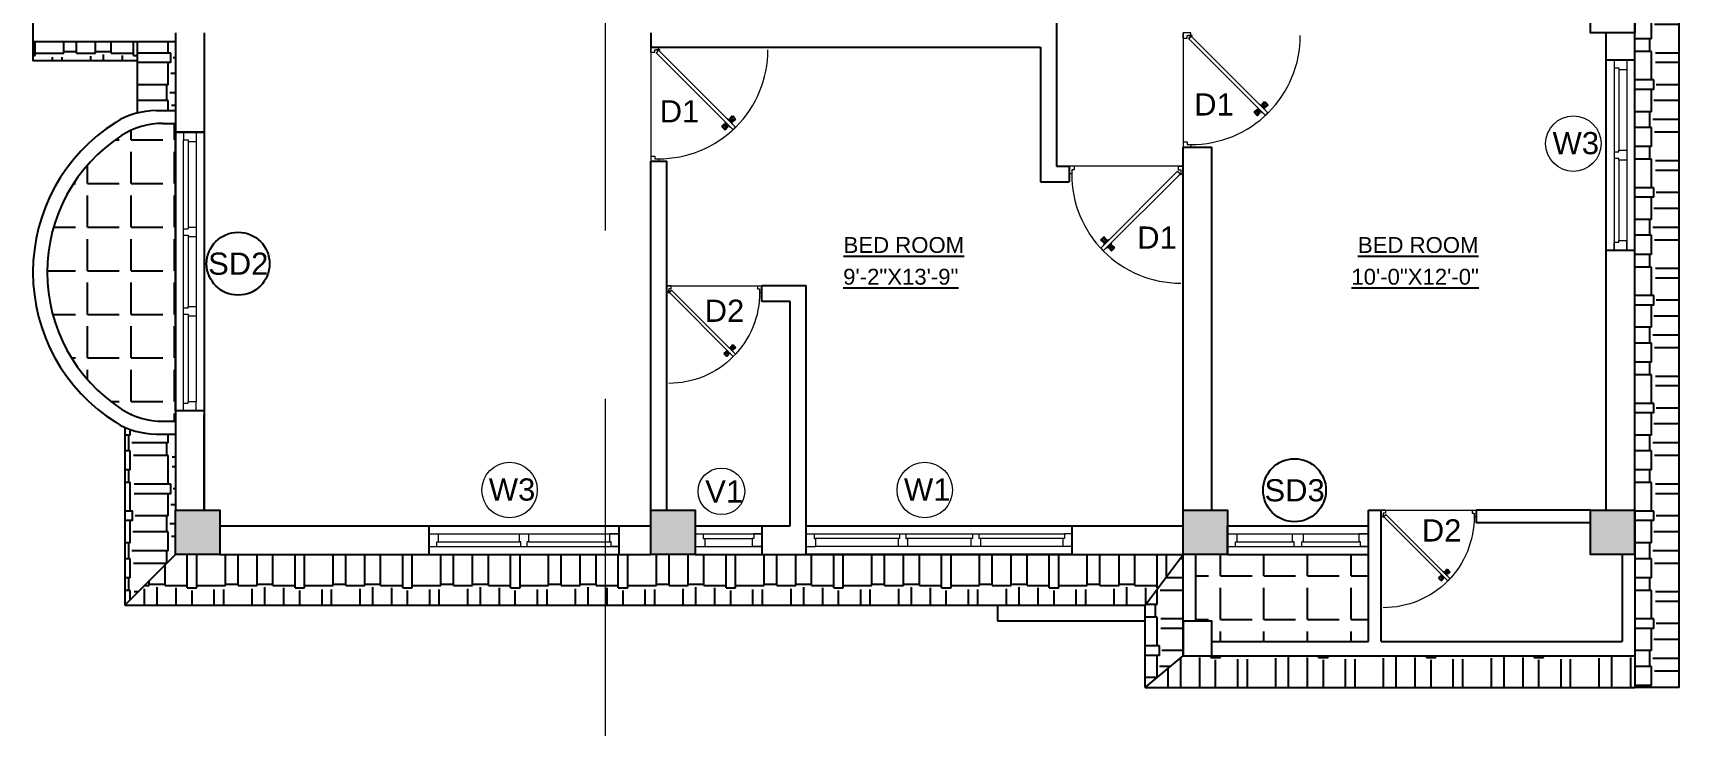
# Model space of a CAD drawing. Header units: inches. Extents: x 1397 to 20304, y -27267 to -746.
# Drawn here: x 14968 to 15487, y -18241 to -18017 of the extents above; entities that cross this region are included whole.
import ezdxf

# ---------------------------------------------------------------- set-up
doc = ezdxf.new("R2010")
doc.units = ezdxf.units.IN
doc.header["$LTSCALE"] = 17
doc.header["$MEASUREMENT"] = 0
doc.linetypes.add('21_FP_00$0$HIDDEN', pattern=[0.375, 0.25, -0.125])
doc.linetypes.add('PHANTOM2', pattern=[1.25, 0.625, -0.125, 0.125, -0.125, 0.125, -0.125])
for name, color, linetype, lineweight in [('25 BOT BAR', 12, 'Continuous', 25), ('aa_section_line', 2, 'PHANTOM2', 13), ('DOOR & WIN', 1, 'Continuous', 25), ('OUTLINE', 1, 'Continuous', 25), ('PUERTAS', 7, 'Continuous', 9), ('TEXT', 231, 'Continuous', 20), ('WINDOW FRAME PLAN', 162, 'Continuous', 18)]:
    doc.layers.add(name, color=color, linetype=linetype, lineweight=lineweight)
doc.styles.add('DIMTEXT', font='arial.ttf', dxfattribs={"height": 6})
pattern_1 = [(90, (5002.33, 672.401), (-12, 25.5), [6, -5, 7, -3, 9, -4]), (90, (5001.83, 678.401), (-12, 25.5), [5, -19, 4, -6]), (90, (5003.08, 690.401), (-12, 25.5), [3, -31]), (180, (5002.3305, 672.401), (-12, -8.5), [11.5, -36.5]), (180, (5002.3305, 678.401), (-12, -8.5), [11.25, -36.75]), (180, (5002.3305, 683.401), (-12, -8.5), [10.5, -37.5]), (180, (5003.0805, 690.401), (-12, -8.5), [11.5, -36.5]), (180, (5003.0805, 693.401), (-12, -8.5), [11.5, -36.5]), (180, (5002.3305, 702.401), (-12, -8.5), [11, -37])]
pattern_2 = [(0, (5002.33, 672.401), (25.5, 12), [6, -5, 7, -3, 9, -4]), (0, (5008.33, 672.901), (25.5, 12), [5, -19, 4, -6]), (0, (5020.33, 671.651), (25.5, 12), [3, -31]), (90, (5002.3305, 672.401), (-8.5, 12), [11.5, -36.5]), (90, (5008.3305, 672.401), (-8.5, 12), [11.25, -36.75]), (90, (5013.3305, 672.401), (-8.5, 12), [10.5, -37.5]), (90, (5020.3305, 671.651), (-8.5, 12), [11.5, -36.5]), (90, (5023.3305, 671.651), (-8.5, 12), [11.5, -36.5]), (90, (5032.3305, 672.401), (-8.5, 12), [11, -37])]
pattern_3 = [(0, (5002.33, 2546.48), (0, 13.75), [10, -3.75]), (90, (5002.33, 2546.48), (-13.75, 8e-16), [10, -3.75])]

# ---------------------------------------------------------------- blocks, each defined once
blk = doc.blocks.new("5'")
at = {"layer": 'WINDOW FRAME PLAN'}
for p, q in [((10026.35, -7897.24), (10086.35, -7897.24)), ((10026.35, -7897.24), (10026.35, -7901.24)), ((10026.35, -7897.24), (10029.35, -7897.24)), ((10028.85, -7901.24), (10028.85, -7899.74)), ((10028.85, -7899.74), (10029.35, -7899.74)), ((10029.35, -7899.74), (10029.35, -7897.24)), ((10029.35, -7899.74), (10054.85, -7899.74)), ((10054.85, -7899.74), (10054.85, -7897.24)), ((10054.85, -7897.24), (10057.85, -7897.24)), ((10055.35, -7899.74), (10054.85, -7899.74)), ((10055.35, -7901.24), (10055.35, -7899.74)), ((10057.35, -7901.24), (10057.35, -7899.74)), ((10057.85, -7899.74), (10057.35, -7899.74)), ((10057.85, -7899.74), (10057.85, -7897.24)), ((10057.85, -7899.74), (10083.35, -7899.74)), ((10086.35, -7897.24), (10083.35, -7897.24)), ((10083.35, -7899.74), (10083.35, -7897.24)), ((10083.85, -7899.74), (10083.35, -7899.74)), ((10083.85, -7901.24), (10083.85, -7899.74)), ((10086.35, -7897.24), (10086.35, -7901.24)), ((10026.35, -7901.24), (10086.35, -7901.24)), ((10026.35, -7901.24), (10028.85, -7901.24)), ((10086.35, -7901.24), (10083.85, -7901.24))]:
    blk.add_line(p, q, dxfattribs=at)
blk = doc.blocks.new('3ft')
at = {"layer": 'PUERTAS', "color": 6}
for p, q in [((1.01, 2.52), (25.23, 26.74)), ((26.05, 25.92), (25.23, 26.74)), ((26.05, 25.92), (1.77, 1.64)), ((0, 2.4), (0, 0)), ((0.72, 2.4), (0, 2.4)), ((1.6, 0), (0, 0)), ((0.72, 1.52), (0.72, 2.44)), ((0.8, 1.52), (0.72, 1.52)), ((0.8, 1.52), (0.8, 2.41)), ((0.8, 1.2), (0.8, 1.52)), ((1.6, 1.2), (0.8, 1.2)), ((1.57, 1.84), (0.94, 2.47)), ((1.63, 1.89), (0.97, 2.55)), ((1.63, 1.89), (1.57, 1.84)), ((1.77, 1.64), (1.57, 1.84)), ((1.6, 0), (1.6, 1.2)), ((34.4, 0), (34.4, 1.2)), ((34.4, 1.2), (35.2, 1.2)), ((34.4, 0), (36, 0)), ((35.2, 1.2), (35.2, 2.4)), ((35.2, 2.4), (36, 2.4)), ((36, 0), (36, 2.4))]:
    blk.add_line(p, q, dxfattribs=at)
at = {"layer": 'PUERTAS', "color": 1}
for p, q in [((21.67, 25.73), (22.17, 26.23)), ((21.7, 25.82), (22.14, 26.26)), ((22.58, 26.7), (22.14, 26.26)), ((22.67, 26.73), (22.17, 26.23)), ((22.61, 26.67), (22.58, 26.7)), ((23.45, 25.91), (22.79, 26.73)), ((22.49, 24.95), (21.67, 25.61)), ((21.73, 25.79), (21.7, 25.82)), ((22.6, 24.96), (23.02, 25.38)), ((22.61, 24.25), (22.92, 24.72)), ((22.62, 24.13), (22.61, 24.14)), ((22.7, 25.07), (22.71, 25.06)), ((22.82, 25.06), (23.08, 25.32)), ((22.94, 24.95), (22.83, 25.07)), ((22.92, 24.72), (22.92, 24.72)), ((22.93, 24.94), (23.19, 25.21)), ((22.93, 24.84), (22.93, 24.83)), ((23.44, 25.81), (23.02, 25.38)), ((23.34, 25.58), (23.08, 25.32)), ((23.46, 25.47), (23.19, 25.21)), ((23.33, 25.7), (23.34, 25.69)), ((23.45, 25.46), (23.33, 25.57)), ((23.44, 23.31), (23.45, 23.3)), ((23.56, 23.3), (24.03, 23.61)), ((23.57, 25.47), (23.57, 25.47)), ((24.15, 25.79), (23.68, 25.48)), ((23.68, 25.48), (23.68, 25.48)), ((24.03, 23.61), (24.03, 23.62)), ((24.14, 23.62), (24.14, 23.62)), ((24.25, 23.62), (24.51, 23.89)), ((24.27, 25.78), (24.26, 25.79)), ((24.26, 23.29), (24.69, 23.71)), ((24.26, 23.63), (24.37, 23.52)), ((24.26, 23.18), (24.92, 22.37)), ((24.37, 23.52), (24.63, 23.77)), ((24.37, 23.4), (24.37, 23.4)), ((24.78, 24.15), (24.51, 23.89)), ((24.89, 24.03), (24.63, 23.77)), ((25.11, 24.14), (24.69, 23.71)), ((24.77, 24.14), (24.88, 24.03)), ((24.79, 24.38), (24.78, 24.37)), ((24.78, 24.26), (24.78, 24.26)), ((25.1, 24.84), (24.79, 24.38)), ((25, 24.03), (25, 24.03)), ((25.04, 22.36), (25.54, 22.86)), ((25.09, 24.96), (25.1, 24.95)), ((25.1, 22.42), (25.13, 22.39)), ((25.13, 22.39), (25.57, 22.83)), ((25.22, 24.14), (26.03, 23.48)), ((26.04, 23.37), (25.54, 22.86)), ((26.01, 23.27), (25.57, 22.83)), ((25.98, 23.3), (26.01, 23.27))]:
    blk.add_line(p, q, dxfattribs=at)
at = {"layer": 'PUERTAS', "color": 8}
for p, q in [((22.13, 26.28), (21.98, 26.13)), ((22.88, 25.24), (22.01, 26.06)), ((22.13, 26.28), (22.27, 26.42)), ((22.29, 26.41), (22.27, 26.42)), ((23.16, 25.52), (22.34, 26.39)), ((23.3, 25.66), (22.5, 26.56)), ((23.41, 25.77), (22.65, 26.71)), ((23.46, 25.83), (22.72, 26.75)), ((22.57, 24.94), (21.65, 25.68)), ((22.63, 24.99), (21.69, 25.75)), ((22.74, 25.1), (21.84, 25.9)), ((22.69, 24.32), (23.02, 24.83)), ((22.95, 24.96), (22.84, 25.07)), ((22.98, 24.99), (22.86, 25.1)), ((23.03, 25.04), (22.91, 25.15)), ((22.91, 24.53), (23.1, 24.91)), ((23.11, 25.12), (22.99, 25.23)), ((23.13, 24.76), (23.18, 24.99)), ((23.28, 25.3), (23.17, 25.41)), ((23.36, 25.37), (23.25, 25.49)), ((23.31, 24.94), (23.28, 25.08)), ((23.41, 25.43), (23.3, 25.54)), ((23.46, 25.09), (23.32, 25.13)), ((23.44, 25.45), (23.33, 25.56)), ((23.64, 25.27), (23.41, 25.22)), ((23.87, 25.49), (23.49, 25.3)), ((24.08, 25.71), (23.57, 25.38)), ((23.63, 23.38), (24.14, 23.72)), ((23.84, 23.6), (24.22, 23.79)), ((24.07, 23.82), (24.3, 23.88)), ((24.25, 24), (24.39, 23.97)), ((24.25, 23.26), (24.99, 22.34)), ((24.27, 23.64), (24.38, 23.53)), ((24.3, 23.67), (24.41, 23.56)), ((24.3, 23.32), (25.06, 22.38)), ((24.35, 23.72), (24.46, 23.61)), ((24.4, 24.15), (24.43, 24.01)), ((24.41, 23.43), (25.2, 22.53)), ((24.43, 23.8), (24.54, 23.69)), ((24.58, 24.33), (24.52, 24.1)), ((24.55, 23.57), (25.37, 22.7)), ((24.6, 23.97), (24.72, 23.86)), ((24.8, 24.56), (24.61, 24.18)), ((25.02, 24.77), (24.68, 24.26)), ((24.68, 24.05), (24.79, 23.94)), ((24.73, 24.1), (24.85, 23.99)), ((24.76, 24.13), (24.87, 24.02)), ((24.83, 23.85), (25.7, 23.03)), ((24.97, 23.99), (25.87, 23.2)), ((25.08, 24.1), (26.02, 23.34)), ((25.14, 24.15), (26.06, 23.41)), ((25.58, 22.82), (25.43, 22.67)), ((25.58, 22.82), (25.73, 22.97)), ((25.72, 22.98), (25.73, 22.97)), ((0, 0), (36, 0))]:
    blk.add_line(p, q, dxfattribs=at)
at = {"layer": 'PUERTAS', "color": 2}
for p, q in [((21.99, 26.11), (21.98, 26.13)), ((25.42, 22.68), (25.43, 22.67))]:
    blk.add_line(p, q, dxfattribs=at)
at = {"layer": 'PUERTAS', "color": 6}
for radius in [0.155, 0.0752]:
    blk.add_circle((0.82, 2.56), radius, dxfattribs=at)
blk.add_arc((0.82, 2.56), 34.38, 359.7285, 90.0333, dxfattribs=at)
at = {"layer": 'PUERTAS', "color": 1}
for centre, start, end in [((22.73, 26.68), 38.9236, 135), ((22.54, 25.01), 231.0764, 315), ((22.67, 24.2), 135, 225), ((22.77, 25.12), 225, 315), ((22.99, 24.89), 135, 219.7428), ((22.87, 24.78), 315, 39.7428), ((23.28, 25.63), 315, 45), ((23.39, 25.86), 315, 38.9236), ((23.51, 23.36), 225, 315), ((23.51, 25.41), 50.2572, 135), ((23.62, 25.53), 230.2572, 315), ((24.09, 23.56), 50.2572, 135), ((24.2, 23.68), 230.2572, 315), ((24.2, 25.73), 45, 135), ((24.32, 23.23), 135, 218.9236), ((24.42, 23.46), 135, 225), ((24.84, 24.31), 135, 219.7428), ((24.72, 24.21), 315, 39.7428), ((24.94, 23.98), 45, 135), ((24.98, 22.42), 218.9236, 315), ((25.04, 24.89), 315, 45), ((25.17, 24.08), 51.0764, 135), ((25.98, 23.42), 315, 51.0764)]:
    blk.add_arc(centre, 0.08, start, end, dxfattribs=at)
blk = doc.blocks.new('*U2802')
at = {"color": 3, "xscale": -1}
blk.add_blockref('3ft', (42, 0), dxfattribs=at)
blk = doc.blocks.new('DFFDFD')
at = {"layer": 'DOOR & WIN'}
for p, q in [((-13646.78, -2252.33), (-13646.78, -2168.33)), ((-13637.78, -2168.33), (-13646.78, -2168.33)), ((-13637.78, -2168.33), (-13637.78, -2252.33)), ((-13637.78, -2252.33), (-13646.78, -2252.33)), ((-13637.78, -2252.33), (-13646.78, -2252.33))]:
    blk.add_line(p, q, dxfattribs=at)
at = {"layer": 'WINDOW FRAME PLAN'}
for p, q in [((-13644.28, -2168.33), (-13644.28, -2170.83)), ((-13644.28, -2249.83), (-13644.28, -2170.83)), ((-13644.28, -2170.83), (-13642.78, -2170.83)), ((-13642.78, -2170.83), (-13642.78, -2171.33)), ((-13642.78, -2171.33), (-13642.78, -2197.83)), ((-13642.78, -2171.33), (-13640.28, -2171.33)), ((-13640.28, -2168.33), (-13640.28, -2171.33)), ((-13640.28, -2171.33), (-13640.28, -2249.33)), ((-13642.78, -2197.33), (-13640.28, -2197.33)), ((-13644.28, -2197.83), (-13642.78, -2197.83)), ((-13644.28, -2199.83), (-13642.78, -2199.83)), ((-13642.78, -2199.83), (-13642.78, -2200.33)), ((-13642.78, -2199.83), (-13642.78, -2220.83)), ((-13642.78, -2200.33), (-13640.28, -2200.33)), ((-13644.28, -2220.83), (-13642.78, -2220.83)), ((-13644.28, -2222.83), (-13642.78, -2222.83)), ((-13642.78, -2220.33), (-13640.28, -2220.33)), ((-13642.78, -2220.83), (-13642.78, -2220.33)), ((-13642.78, -2222.83), (-13642.78, -2249.33)), ((-13642.78, -2223.33), (-13640.28, -2223.33)), ((-13644.28, -2252.33), (-13644.28, -2249.83)), ((-13644.28, -2249.83), (-13642.78, -2249.83)), ((-13642.78, -2249.33), (-13640.28, -2249.33)), ((-13642.78, -2249.83), (-13642.78, -2249.33)), ((-13640.28, -2252.33), (-13640.28, -2249.33))]:
    blk.add_line(p, q, dxfattribs=at)
blk = doc.blocks.new('*U3086')
at = {"color": 3}
blk.add_blockref('3ft', (0, 0), dxfattribs=at)
blk = doc.blocks.new('2ft6in')
at = {"layer": 'PUERTAS', "color": 2}
for p, q in [((0.84, 2.1), (21.02, 22.28)), ((21.71, 21.6), (1.47, 1.37)), ((18.33, 21.76), (18.31, 21.77)), ((21.71, 21.6), (21.02, 22.28)), ((21.18, 18.9), (21.2, 18.89)), ((0, 2), (0, 0)), ((0.6, 2), (0, 2)), ((1.33, 0), (0, 0)), ((0.6, 1.26), (0.6, 2.04)), ((0.67, 1.26), (0.6, 1.26)), ((0.67, 1.26), (0.67, 2.01)), ((0.67, 1), (0.67, 1.26)), ((1.33, 1), (0.67, 1)), ((1.31, 1.53), (0.79, 2.06)), ((1.36, 1.58), (0.81, 2.12)), ((1.36, 1.58), (1.31, 1.53)), ((1.47, 1.37), (1.31, 1.53)), ((1.33, 0), (1.33, 1)), ((28.67, 0), (28.67, 1)), ((28.67, 1), (29.33, 1)), ((28.67, 0), (30, 0)), ((29.33, 1), (29.33, 2)), ((29.33, 2), (30, 2)), ((30, 0), (30, 2))]:
    blk.add_line(p, q, dxfattribs=at)
at = {"layer": 'PUERTAS', "color": 8}
for p, q in [((18.81, 20.78), (18.04, 21.4)), ((18.86, 20.83), (18.08, 21.46)), ((18.95, 20.92), (18.2, 21.58)), ((18.44, 21.9), (18.31, 21.77)), ((19.07, 21.03), (18.34, 21.72)), ((18.44, 21.9), (18.56, 22.02)), ((18.58, 22.01), (18.56, 22.02)), ((19.3, 21.26), (18.61, 22)), ((19.42, 21.38), (18.75, 22.14)), ((19.51, 21.48), (18.88, 22.26)), ((19.55, 21.53), (18.93, 22.3)), ((19.13, 20.8), (19.03, 20.9)), ((19.15, 20.82), (19.05, 20.92)), ((19.19, 20.87), (19.1, 20.96)), ((19.25, 20.93), (19.16, 21.02)), ((19.28, 20.63), (19.32, 20.83)), ((19.4, 21.08), (19.31, 21.17)), ((19.47, 21.15), (19.38, 21.24)), ((19.43, 20.78), (19.4, 20.9)), ((19.51, 21.19), (19.42, 21.28)), ((19.55, 20.91), (19.43, 20.94)), ((19.53, 21.21), (19.44, 21.3)), ((19.7, 21.06), (19.51, 21.01)), ((19.89, 21.24), (19.58, 21.08)), ((20.07, 21.42), (19.64, 21.15)), ((18.91, 20.27), (19.19, 20.69)), ((19.09, 20.44), (19.25, 20.76)), ((19.69, 19.49), (20.12, 19.76)), ((19.87, 19.67), (20.18, 19.83)), ((20.06, 19.85), (20.25, 19.9)), ((20.21, 20), (20.33, 19.97)), ((20.21, 19.38), (20.83, 18.61)), ((20.23, 19.7), (20.32, 19.61)), ((20.25, 19.72), (20.34, 19.63)), ((20.25, 19.43), (20.88, 18.65)), ((20.29, 19.76), (20.38, 19.67)), ((20.33, 20.13), (20.36, 20.01)), ((20.34, 19.53), (21, 18.77)), ((20.36, 19.83), (20.45, 19.74)), ((20.48, 20.28), (20.44, 20.08)), ((20.46, 19.64), (21.14, 18.91)), ((20.5, 19.98), (20.6, 19.89)), ((20.67, 20.47), (20.51, 20.15)), ((20.85, 20.64), (20.57, 20.22)), ((20.57, 20.04), (20.66, 19.95)), ((20.61, 20.09), (20.7, 19.99)), ((20.63, 20.11), (20.72, 20.01)), ((20.69, 19.87), (21.42, 19.19)), ((20.81, 19.99), (21.56, 19.33)), ((20.9, 20.08), (21.68, 19.45)), ((20.95, 20.13), (21.72, 19.51)), ((21.32, 19.01), (21.2, 18.89)), ((21.32, 19.01), (21.44, 19.14)), ((21.43, 19.15), (21.44, 19.14)), ((0, 0), (30, 0))]:
    blk.add_line(p, q, dxfattribs=at)
at = {"layer": 'PUERTAS', "color": 1}
for p, q in [((18.06, 21.44), (18.48, 21.86)), ((18.74, 20.79), (18.06, 21.34)), ((18.08, 21.51), (18.45, 21.88)), ((18.11, 21.49), (18.08, 21.51)), ((18.82, 22.25), (18.45, 21.88)), ((18.9, 22.28), (18.48, 21.86)), ((18.84, 22.23), (18.82, 22.25)), ((18.83, 20.8), (19.18, 21.15)), ((18.92, 20.89), (18.93, 20.88)), ((19.54, 21.59), (18.99, 22.27)), ((19.02, 20.88), (19.24, 21.1)), ((19.12, 20.8), (19.03, 20.89)), ((19.11, 20.79), (19.33, 21.01)), ((19.54, 21.5), (19.18, 21.15)), ((19.45, 21.31), (19.24, 21.1)), ((19.55, 21.22), (19.33, 21.01)), ((19.45, 21.41), (19.45, 21.41)), ((19.54, 21.22), (19.45, 21.31)), ((19.64, 21.23), (19.64, 21.23)), ((19.74, 21.24), (19.73, 21.23)), ((20.12, 21.49), (19.74, 21.24)), ((20.22, 21.48), (20.22, 21.49)), ((20.91, 20.8), (20.91, 20.79)), ((18.84, 20.21), (19.1, 20.6)), ((18.85, 20.11), (18.84, 20.12)), ((19.1, 20.7), (19.11, 20.69)), ((19.1, 20.6), (19.1, 20.6)), ((19.53, 19.43), (19.54, 19.42)), ((19.64, 19.42), (20.02, 19.67)), ((20.02, 19.67), (20.03, 19.68)), ((20.12, 19.68), (20.12, 19.68)), ((20.21, 19.69), (20.43, 19.9)), ((20.22, 19.41), (20.57, 19.76)), ((20.22, 19.69), (20.31, 19.6)), ((20.22, 19.32), (20.76, 18.64)), ((20.31, 19.6), (20.52, 19.81)), ((20.31, 19.5), (20.31, 19.5)), ((20.65, 20.12), (20.43, 19.9)), ((20.74, 20.03), (20.52, 19.81)), ((20.93, 20.11), (20.57, 19.76)), ((20.64, 20.11), (20.73, 20.02)), ((20.66, 20.31), (20.65, 20.31)), ((20.65, 20.21), (20.65, 20.22)), ((20.91, 20.7), (20.66, 20.31)), ((20.84, 20.02), (20.83, 20.03)), ((20.86, 18.63), (21.28, 19.05)), ((20.91, 18.68), (20.94, 18.66)), ((20.94, 18.66), (21.31, 19.03)), ((21.02, 20.12), (21.7, 19.57)), ((21.7, 19.47), (21.28, 19.05)), ((21.67, 19.4), (21.31, 19.03)), ((21.65, 19.42), (21.67, 19.4))]:
    blk.add_line(p, q, dxfattribs=at)
at = {"layer": 'PUERTAS', "color": 2}
for radius in [0.129, 0.0627]:
    blk.add_circle((0.68, 2.14), radius, dxfattribs=at)
at = {"layer": 'PUERTAS', "color": 8}
blk.add_arc((0.68, 2.14), 28.65, 359.7285, 90.0333, dxfattribs=at)
at = {"layer": 'PUERTAS', "color": 1}
for centre, start, end in [((18.78, 20.84), 231.0764, 315), ((18.94, 22.23), 38.9236, 135), ((18.97, 20.93), 225, 315), ((19.16, 20.74), 135, 219.7428), ((19.4, 21.36), 315, 45), ((19.49, 21.55), 315, 38.9236), ((19.6, 21.18), 50.2572, 135), ((19.68, 21.28), 230.2572, 315), ((20.17, 21.44), 45, 135), ((20.87, 20.75), 315, 45), ((18.89, 20.16), 135, 225), ((19.06, 20.65), 315, 39.7428), ((19.59, 19.47), 225, 315), ((20.07, 19.63), 50.2572, 135), ((20.16, 19.73), 230.2572, 315), ((20.27, 19.36), 135, 218.9236), ((20.35, 19.55), 135, 225), ((20.7, 20.26), 135, 219.7428), ((20.6, 20.17), 315, 39.7428), ((20.78, 19.98), 45, 135), ((20.82, 18.68), 218.9236, 315), ((20.98, 20.07), 51.0764, 135), ((21.65, 19.52), 315, 51.0764)]:
    blk.add_arc(centre, 0.0667, start, end, dxfattribs=at)
blk = doc.blocks.new('*U3074')
at = {"color": 3}
blk.add_blockref('2ft6in', (0, 0), dxfattribs=at)

msp = doc.modelspace()

# ---------------------------------------------------------------- hatches: boundary and pattern name
at = {"layer": 'DOOR & WIN'}
h = msp.add_hatch(color=256, dxfattribs=at)
h.dxf.hatch_style = 1
h.paths.add_polyline_path([(15026.62, -18167.76), (15012.62, -18167.76), (15012.62, -18181.76), (15026.62, -18181.76)])
h = msp.add_hatch(color=256, dxfattribs=at)
h.dxf.hatch_style = 1
h.paths.add_polyline_path([(15176.62, -18167.76), (15162.62, -18167.76), (15162.62, -18181.76), (15176.62, -18181.76)])
h = msp.add_hatch(color=256, dxfattribs=at)
h.dxf.hatch_style = 1
h.paths.add_polyline_path([(15344.62, -18167.76), (15330.62, -18167.76), (15330.62, -18181.76), (15344.62, -18181.76)])
h = msp.add_hatch(color=256, dxfattribs=at)
h.dxf.hatch_style = 1
h.paths.add_polyline_path([(15473.08, -18167.76), (15459.08, -18167.76), (15459.08, -18181.76), (15473.08, -18181.76)])
at = {"layer": 'OUTLINE'}
h = msp.add_hatch(dxfattribs=at)
h.set_pattern_fill('AR-RSHKE', color=8, angle=90)
h.set_pattern_definition(pattern_1)
h.paths.add_polyline_path([(15487.08, -17721.76), (15473.08, -17721.76), (15473.08, -17735.76), (15473.08, -17874.76), (15473.08, -17888.76), (15473.08, -18223.76), (15487.08, -18223.76)])
h = msp.add_hatch(dxfattribs=at)
h.set_pattern_fill('AR-RSHKE', color=8)
h.set_pattern_definition(pattern_2)
h.paths.add_polyline_path([(15000.62, -18020), (14967.62, -18020), (14967.62, -18026), (15000.62, -18026)])
h = msp.add_hatch(dxfattribs=at)
h.set_pattern_fill('AR-RSHKE', color=8, angle=90)
h.set_pattern_definition(pattern_1)
edge = h.paths.add_edge_path()
edge.add_line((15012.62, -18020), (15000.62, -18020))
edge.add_line((15000.62, -18020), (15000.62, -18042.5))
edge.add_arc((15006.52, -18065.76), 24, 90, 104.2391, ccw=False)
edge.add_line((15006.52, -18041.76), (15012.62, -18041.76))
edge.add_line((15012.62, -18041.76), (15012.62, -18020))
h = msp.add_hatch(dxfattribs=at)
h.set_pattern_fill('ANGLE', color=8, scale=50)
h.set_pattern_definition(pattern_3)
h.paths.add_polyline_path([(15012.62, -18045.76), (15008.62, -18045.76, 0.144768), (14995.57, -18049.62, 0.543527), (14995.57, -18135.9, 0.144768), (15008.62, -18139.76), (15012.62, -18139.76)])
h = msp.add_hatch(dxfattribs=at)
h.set_pattern_fill('AR-RSHKE', color=8, angle=90)
h.set_pattern_definition(pattern_1)
h.paths.add_polyline_path([(15012.62, -18143.76), (15000.62, -18143.76, -0.019991), (14996.62, -18141.77), (14996.62, -18197.76), (15012.62, -18181.76), (15012.62, -18167.76)])
h = msp.add_hatch(dxfattribs=at)
h.set_pattern_fill('AR-RSHKE', color=8)
h.set_pattern_definition(pattern_2)
h.paths.add_polyline_path([(15148.18, -18181.76), (15026.62, -18181.76), (15012.62, -18181.76), (14996.62, -18197.76), (15148.18, -18197.76)])
h = msp.add_hatch(dxfattribs=at)
h.set_pattern_fill('AR-RSHKE', color=8)
h.set_pattern_definition(pattern_2)
h.paths.add_polyline_path([(15330.62, -18181.76), (15176.62, -18181.76), (15162.62, -18181.76), (15148.18, -18181.76), (15148.18, -18197.76), (15318.62, -18197.76)])
h = msp.add_hatch(dxfattribs=at)
h.set_pattern_fill('AR-RSHKE', color=8, angle=90)
h.set_pattern_definition(pattern_1)
h.paths.add_polyline_path([(15318.62, -18223.76), (15330.62, -18213.76), (15330.62, -18181.76), (15318.62, -18197.76)])
h = msp.add_hatch(dxfattribs=at)
h.set_pattern_fill('ANGLE', color=8, scale=50)
h.set_pattern_definition(pattern_3)
h.paths.add_polyline_path([(15344.62, -18181.76), (15334.62, -18181.76), (15334.62, -18202.76), (15339.62, -18202.76), (15339.62, -18209.26), (15389.08, -18209.26), (15389.08, -18181.76)])
h = msp.add_hatch(dxfattribs=at)
h.set_pattern_fill('AR-RSHKE', color=8)
h.set_pattern_definition([(0, (5002.33, 2546.48), (25.5, 12), [6, -5, 7, -3, 9, -4]), (0, (5008.33, 2546.98), (25.5, 12), [5, -19, 4, -6]), (0, (5020.33, 2545.73), (25.5, 12), [3, -31]), (90, (5002.3305, 2546.4805), (-8.5, 12), [11.5, -36.5]), (90, (5008.3305, 2546.4805), (-8.5, 12), [11.25, -36.75]), (90, (5013.3305, 2546.4805), (-8.5, 12), [10.5, -37.5]), (90, (5020.3305, 2545.7305), (-8.5, 12), [11.5, -36.5]), (90, (5023.3305, 2545.7305), (-8.5, 12), [11.5, -36.5]), (90, (5032.3305, 2546.4805), (-8.5, 12), [11, -37])])
h.paths.add_polyline_path([(15473.08, -18223.76), (15473.08, -18213.76), (15330.62, -18213.76), (15318.62, -18223.76)])

# ---------------------------------------------------------------- linework, layer by layer
at = {"layer": '25 BOT BAR'}
for p, q in [((14967.62, -17866), (14967.62, -18026)), ((15290.62, -17877.26), (15290.62, -18059.24)), ((15012.62, -18020), (14967.62, -18020)), ((15000.62, -18042.5), (15000.62, -18020)), ((15012.62, -18017.24), (15012.62, -18167.76)), ((15021.62, -18017.24), (15021.62, -18167.76)), ((15162.62, -18017.24), (15162.62, -18021.74)), ((15162.62, -18021.74), (15285.62, -18021.74)), ((15285.62, -18021.74), (15285.62, -18064.24)), ((15000.62, -18026), (14967.62, -18026)), ((15464.08, -18025.76), (15473.08, -18025.76)), ((15006.52, -18041.76), (15012.62, -18041.76)), ((15008.62, -18045.76), (15012.62, -18045.76)), ((15012.62, -18048.5), (15021.62, -18048.5)), ((15330.62, -18053.24), (15339.62, -18053.24)), ((15162.62, -18167.76), (15162.62, -18057.74)), ((15162.62, -18057.74), (15167.62, -18057.74)), ((15167.62, -18167.76), (15167.62, -18057.74)), ((15290.62, -18059.24), (15294.62, -18059.24)), ((15294.62, -18059.24), (15294.62, -18064.24)), ((15285.62, -18064.24), (15294.62, -18064.24)), ((15464.08, -18085.76), (15473.08, -18085.76)), ((15211.62, -18097), (15197.62, -18097)), ((15197.62, -18102), (15197.62, -18097)), ((15211.62, -18172.76), (15211.62, -18097)), ((15206.62, -18102), (15197.62, -18102)), ((15206.62, -18172.76), (15206.62, -18102)), ((15021.62, -18167.76), (15021.62, -18137.76)), ((14996.62, -18141.62), (14996.62, -18197.76)), ((15006.52, -18143.76), (15012.62, -18143.76)), ((15008.62, -18139.76), (15012.62, -18139.76)), ((15389.08, -18172.76), (15389.08, -18167.76)), ((15389.08, -18167.76), (15393.08, -18167.76)), ((15393.08, -18209.26), (15393.08, -18167.76)), ((15459.08, -18167.76), (15423.08, -18167.76)), ((15423.08, -18167.76), (15423.08, -18171.76)), ((15026.62, -18172.76), (15162.62, -18172.76)), ((15092.62, -18181.76), (15092.62, -18172.76)), ((15152.62, -18181.76), (15152.62, -18172.76)), ((15197.62, -18172.76), (15197.62, -18181.76)), ((15344.62, -18172.76), (15389.08, -18172.76)), ((15344.62, -18181.76), (15344.62, -18172.76)), ((15389.08, -18181.76), (15389.08, -18172.76)), ((15459.08, -18171.76), (15423.08, -18171.76)), ((14996.62, -18197.76), (15012.62, -18181.76)), ((15026.62, -18181.76), (15162.62, -18181.76)), ((15318.62, -18197.76), (15330.62, -18181.76)), ((15330.62, -18213.76), (15330.62, -18181.76)), ((15334.62, -18202.76), (15334.62, -18181.76)), ((15344.62, -18181.76), (15389.08, -18181.76)), ((15389.08, -18209.26), (15389.08, -18181.76)), ((15469.08, -18181.76), (15469.08, -18209.26)), ((15473.08, -18181.76), (15473.08, -18223.76)), ((15272.08, -18202.76), (15272.08, -18197.76)), ((15318.62, -18223.76), (15318.62, -18197.76)), ((15318.62, -18202.76), (15272.08, -18202.76)), ((15318.62, -18223.76), (15330.62, -18213.76)), ((15487.08, -18223.76), (15473.08, -18223.76))]:
    msp.add_line(p, q, dxfattribs=at)
msp.add_lwpolyline([(15330.62, -18213.76), (15339.62, -18213.76), (15339.62, -18202.76), (15330.62, -18202.76)], close=True, dxfattribs=at)
for centre in [(15032.37, -18090.03), (15365.73, -18161.51)]:
    msp.add_circle(centre, 9.93, dxfattribs=at)
for centre, radius, start, end in [((15023.53, -18092.76), 55.91, 122.203, 237.797), ((15006.52, -18065.76), 24, 90, 122.203), ((15008.62, -18069.76), 24, 90, 122.9495), ((15023.53, -18092.76), 51.41, 122.9495, 237.0505), ((15008.62, -18115.76), 24, 237.0505, 270), ((15006.52, -18119.76), 24, 237.797, 270)]:
    msp.add_arc(centre, radius, start, end, dxfattribs=at)
at = {"layer": 'aa_section_line', "linetype": '21_FP_00$0$HIDDEN', "ltscale": 25}
msp.add_line((15148.19, -17654.57), (15148.18, -18248.36), dxfattribs=at)
at = {"layer": 'DOOR & WIN'}
for p, q in [((15487.08, -18223.76), (15487.08, -17721.76)), ((15473.08, -18181.76), (15473.08, -17888.76)), ((15464.08, -18167.76), (15464.08, -18017.24)), ((15012.62, -18136.5), (15012.62, -18048.5)), ((15021.62, -18048.5), (15012.62, -18048.5)), ((15021.62, -18048.5), (15021.62, -18136.5)), ((15330.62, -18059.24), (15330.62, -18053.24)), ((15339.62, -18167.76), (15339.62, -18053.24)), ((15330.62, -18167.76), (15330.62, -18059.24)), ((15021.62, -18136.5), (15012.62, -18136.5)), ((15021.62, -18136.5), (15012.62, -18136.5)), ((15176.62, -18172.76), (15206.62, -18172.76)), ((15211.62, -18172.76), (15330.62, -18172.76)), ((15176.62, -18181.76), (15330.62, -18181.76)), ((14996.62, -18197.76), (15318.62, -18197.76)), ((15339.62, -18209.26), (15389.08, -18209.26)), ((15393.08, -18209.26), (15469.08, -18209.26)), ((15330.62, -18213.76), (15473.08, -18213.76)), ((15318.62, -18223.76), (15473.08, -18223.76))]:
    msp.add_line(p, q, dxfattribs=at)
at = {"layer": 'OUTLINE'}
for points in [[(15459.08, -18003.24), (15473.08, -18003.24), (15473.08, -18017.24), (15459.08, -18017.24)], [(15012.62, -18167.76), (15026.62, -18167.76), (15026.62, -18181.76), (15012.62, -18181.76)], [(15162.62, -18167.76), (15176.62, -18167.76), (15176.62, -18181.76), (15162.62, -18181.76)], [(15330.62, -18167.76), (15344.62, -18167.76), (15344.62, -18181.76), (15330.62, -18181.76)], [(15459.08, -18167.76), (15473.08, -18167.76), (15473.08, -18181.76), (15459.08, -18181.76)]]:
    msp.add_lwpolyline(points, close=True, dxfattribs=at)
at = {"layer": 'TEXT'}
for centre, radius in [((15453.72, -18052.16), 8.75), ((15118.04, -18161.44), 8.75), ((15184.87, -18161.85), 7.35), ((15249.04, -18161.44), 8.75)]:
    msp.add_circle(centre, radius, dxfattribs=at)
at = {"layer": 'WINDOW FRAME PLAN'}
for p, q in [((15015.12, -18048.5), (15015.12, -18051)), ((15015.12, -18134), (15015.12, -18051)), ((15015.12, -18051), (15016.62, -18051)), ((15016.62, -18051), (15016.62, -18051.5)), ((15019.12, -18048.5), (15019.12, -18051.5)), ((15016.62, -18051.5), (15016.62, -18079)), ((15016.62, -18051.5), (15019.12, -18051.5)), ((15019.12, -18051.5), (15019.12, -18133.5)), ((15015.12, -18079), (15016.62, -18079)), ((15015.12, -18081), (15016.62, -18081)), ((15016.62, -18078.5), (15019.12, -18078.5)), ((15016.62, -18081), (15016.62, -18081.5)), ((15016.62, -18081), (15016.62, -18104)), ((15016.62, -18081.5), (15019.12, -18081.5)), ((15015.12, -18104), (15016.62, -18104)), ((15015.12, -18106), (15016.62, -18106)), ((15016.62, -18103.5), (15019.12, -18103.5)), ((15016.62, -18104), (15016.62, -18103.5)), ((15016.62, -18106), (15016.62, -18133.5)), ((15016.62, -18106.5), (15019.12, -18106.5)), ((15015.12, -18136.5), (15015.12, -18134)), ((15015.12, -18134), (15016.62, -18134)), ((15016.62, -18133.5), (15019.12, -18133.5)), ((15016.62, -18134), (15016.62, -18133.5)), ((15019.12, -18136.5), (15019.12, -18133.5)), ((15176.62, -18175.26), (15197.62, -18175.26)), ((15176.62, -18175.26), (15179.12, -18175.26)), ((15179.12, -18175.26), (15179.12, -18176.76)), ((15197.62, -18175.26), (15195.12, -18175.26)), ((15195.12, -18175.26), (15195.12, -18176.76)), ((15344.62, -18175.26), (15389.08, -18175.26)), ((15344.62, -18175.26), (15344.62, -18179.26)), ((15344.62, -18175.26), (15347.62, -18175.26)), ((15347.62, -18177.76), (15347.62, -18175.26)), ((15365.12, -18177.76), (15365.12, -18175.26)), ((15365.12, -18175.26), (15368.58, -18175.26)), ((15368.58, -18177.76), (15368.58, -18175.26)), ((15389.08, -18175.26), (15386.08, -18175.26)), ((15386.08, -18177.76), (15386.08, -18175.26)), ((15389.08, -18175.26), (15389.08, -18179.26)), ((15176.62, -18179.26), (15197.62, -18179.26)), ((15176.62, -18179.26), (15179.62, -18179.26)), ((15179.12, -18176.76), (15179.62, -18176.76)), ((15179.62, -18176.76), (15194.62, -18176.76)), ((15179.62, -18176.76), (15179.62, -18179.26)), ((15194.62, -18176.76), (15194.62, -18179.26)), ((15195.12, -18176.76), (15194.62, -18176.76)), ((15197.62, -18179.26), (15194.62, -18179.26)), ((15344.62, -18179.26), (15389.08, -18179.26)), ((15344.62, -18179.26), (15347.12, -18179.26)), ((15347.12, -18179.26), (15347.12, -18177.76)), ((15347.12, -18177.76), (15347.62, -18177.76)), ((15347.62, -18177.76), (15365.12, -18177.76)), ((15365.62, -18177.76), (15365.12, -18177.76)), ((15365.62, -18179.26), (15365.62, -18177.76)), ((15368.08, -18179.26), (15368.08, -18177.76)), ((15368.58, -18177.76), (15368.08, -18177.76)), ((15368.58, -18177.76), (15386.08, -18177.76)), ((15386.58, -18177.76), (15386.08, -18177.76)), ((15386.58, -18179.26), (15386.58, -18177.76)), ((15389.08, -18179.26), (15386.58, -18179.26))]:
    msp.add_line(p, q, dxfattribs=at)

# ---------------------------------------------------------------- block references
at = {"layer": '25 BOT BAR', "rotation": 270}
msp.add_blockref("5'", (23367.82, -7999.41), dxfattribs=at)
at = {"layer": '25 BOT BAR'}
msp.add_blockref("5'", (5066.27, -10278.02), dxfattribs=at)
at = {"layer": 'DOOR & WIN', "xscale": -1}
for name, p, rotation in [('*U2802', (15330.62, -18059.24), 270), ('*U2802', (15288.62, -18059.24), 180), ('*U3074', (15167.62, -18097), 180), ('*U3074', (15393.08, -18167.76), 180)]:
    msp.add_blockref(name, p, dxfattribs=dict(at, rotation=rotation))
at = {"layer": 'DOOR & WIN', "rotation": 270}
msp.add_blockref('*U3086', (15162.62, -18021.74), dxfattribs=at)
at = {"layer": 'OUTLINE', "rotation": 270}
msp.add_blockref('DFFDFD', (17463.94, -31819.54), dxfattribs=at)

# ---------------------------------------------------------------- texts
at = {"layer": 'DOOR & WIN', "char_height": 5, "attachment_point": 5}
for s, insert in [('{\\fArial TUR|b0|i0|c162|p34;\\L\\C7; \\fArial TUR|b0|i0|c0|p34;BED \\fArial TUR|b0|i0|c162|p34;ROOM}', (15241.48, -18084.17)), ('{\\fArial TUR|b0|i0|c162|p34;\\L\\C7; \\fArial TUR|b0|i0|c0|p34;BED \\fArial TUR|b0|i0|c162|p34;ROOM}', (15403.79, -18084.17)), ('{\\fArial TUR|b0|i0|c0|p34;\\L\\C7;9\'-2"X13\'-9"}', (15241.48, -18094.18)), ('{\\fArial TUR|b0|i0|c0|p34;\\L\\C7;10\'-0"X12\'-0"}', (15403.79, -18094.18))]:
    msp.add_mtext(s, dxfattribs=dict(at, insert=insert))
at = {"layer": 'TEXT', "style": 'DIMTEXT'}
for s, p in [('D1', (15165.4, -18045.45)), ('D1', (15334.06, -18043.3)), ('W3', (15447.16, -18055.5)), ('D1', (15316.07, -18085.3)), ('D2', (15179.59, -18108.38)), ('W3', (15111.48, -18164.77)), ('V1', (15179.77, -18165.37)), ('W1', (15242.48, -18164.77)), ('D2', (15405.89, -18177.67))]:
    msp.add_text(s, height=7, dxfattribs=at).set_placement(p)
for s, p in [('SD2', (15022.9, -18093.53)), ('SD3', (15356.25, -18165.01))]:
    msp.add_text(s, height=7, rotation=360, dxfattribs=at).set_placement(p)

doc.saveas('drawing.dxf')
